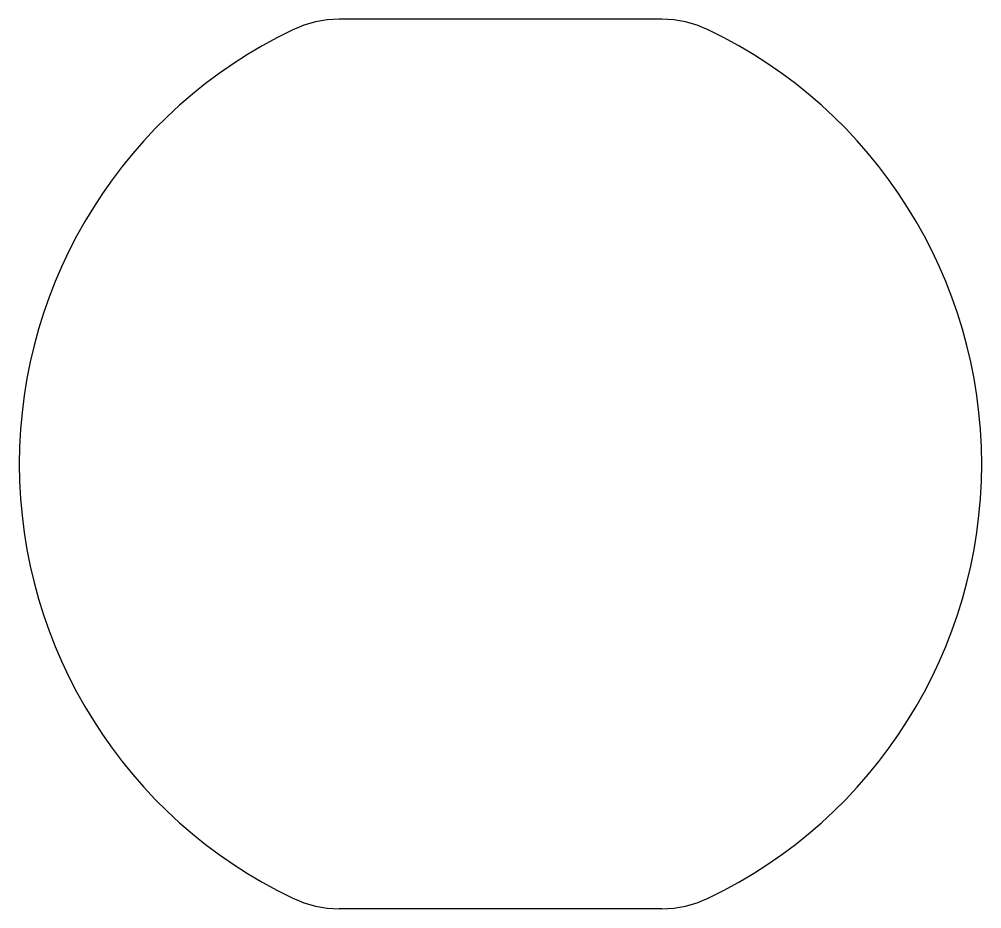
# Model space of a CAD drawing. Header units: millimetres. Extents: x -85 to 85, y -79 to 79.
import ezdxf

# ---------------------------------------------------------------- set-up
doc = ezdxf.new("R2010")
doc.units = ezdxf.units.MM
doc.layers.add('Shape2DView', color=7, linetype='CONTINUOUS')

msp = doc.modelspace()

# ---------------------------------------------------------------- linework, layer by layer
at = {"layer": 'Shape2DView'}
for p, q in [((28.475, 78.5414), (-28.475, 78.5414)), ((28.475, -78.5414), (-28.475, -78.5414))]:
    msp.add_line(p, q, dxfattribs=at)
for centre, radius, start, end in [((-28.475, 59.5414), 19, 90, 115.559), ((28.475, 59.5414), 19, 64.4411, 90), ((0, 0), 85, 115.559, 180), ((0, 0), 85, 0, 64.4411), ((0, 0), 85, -180, -115.559), ((0, 0), 85, -64.4411, 0), ((-28.475, -59.5414), 19, -115.559, -90), ((28.475, -59.5414), 19, -90, -64.4411)]:
    msp.add_arc(centre, radius, start, end, dxfattribs=at)

doc.saveas('drawing.dxf')
